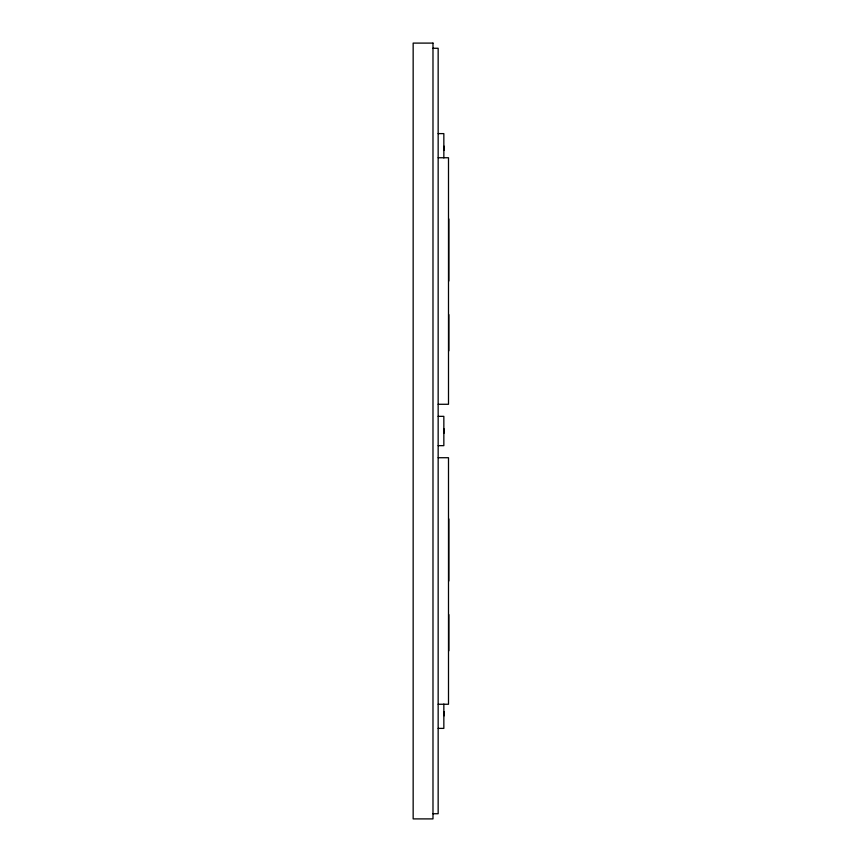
<?xml version="1.0" encoding="UTF-8"?>
<svg xmlns="http://www.w3.org/2000/svg" width="862" height="862" viewBox="0 0 862 862"><rect width="100%" height="100%" fill="white"/><g stroke="black" fill="none" stroke-linecap="round" stroke-linejoin="round"><path stroke-width="1.29" d="M432.983 48.272L438.155 48.272L438.155 813.728L432.983 813.728M438.155 133.61L443.844 133.61L443.844 157.929M438.155 157.746L448.499 157.746L448.499 404.278L438.155 404.278M438.155 416.346L443.844 416.346L443.844 445.654L438.155 445.654M438.155 457.722L448.499 457.722L448.499 704.254L438.155 704.254M438.155 728.39L443.844 728.39L443.844 704.071M448.843 218.948L448.843 281.012M448.843 314.63L448.843 350.834M448.843 518.924L448.843 580.988M448.843 614.606L448.843 650.81M444.189 146.195L444.189 150.333M444.189 428.931L444.189 433.069M444.189 711.667L444.189 715.805M432.983 43.1L413.157 43.1L413.157 818.9L432.983 818.9L432.983 43.1"/></g></svg>
